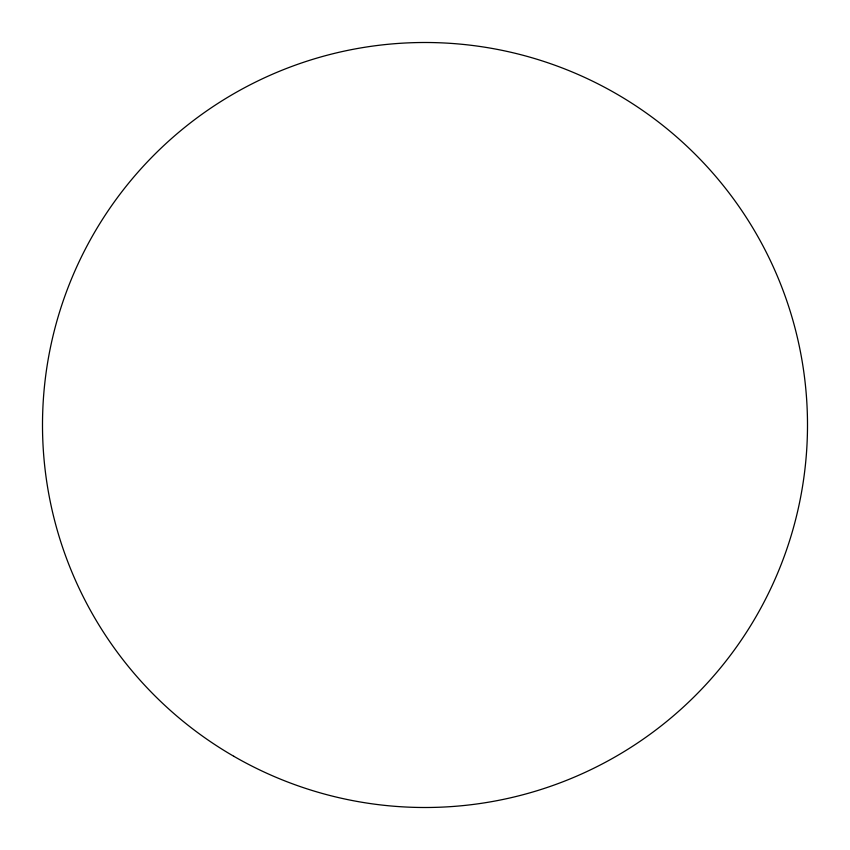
<?xml version="1.0" encoding="UTF-8"?>
<svg xmlns="http://www.w3.org/2000/svg" width="850" height="850" viewBox="0 0 850 850"><rect width="100%" height="100%" fill="white"/><g stroke="black" fill="none" stroke-linecap="round" stroke-linejoin="round"><path stroke-width="1.27" d="M233.75 756.256A382.5 382.5 0 0 0 807.5 425A382.5 382.5 0 0 0 233.75 93.744A382.5 382.5 0 0 0 233.75 756.256"/></g></svg>
